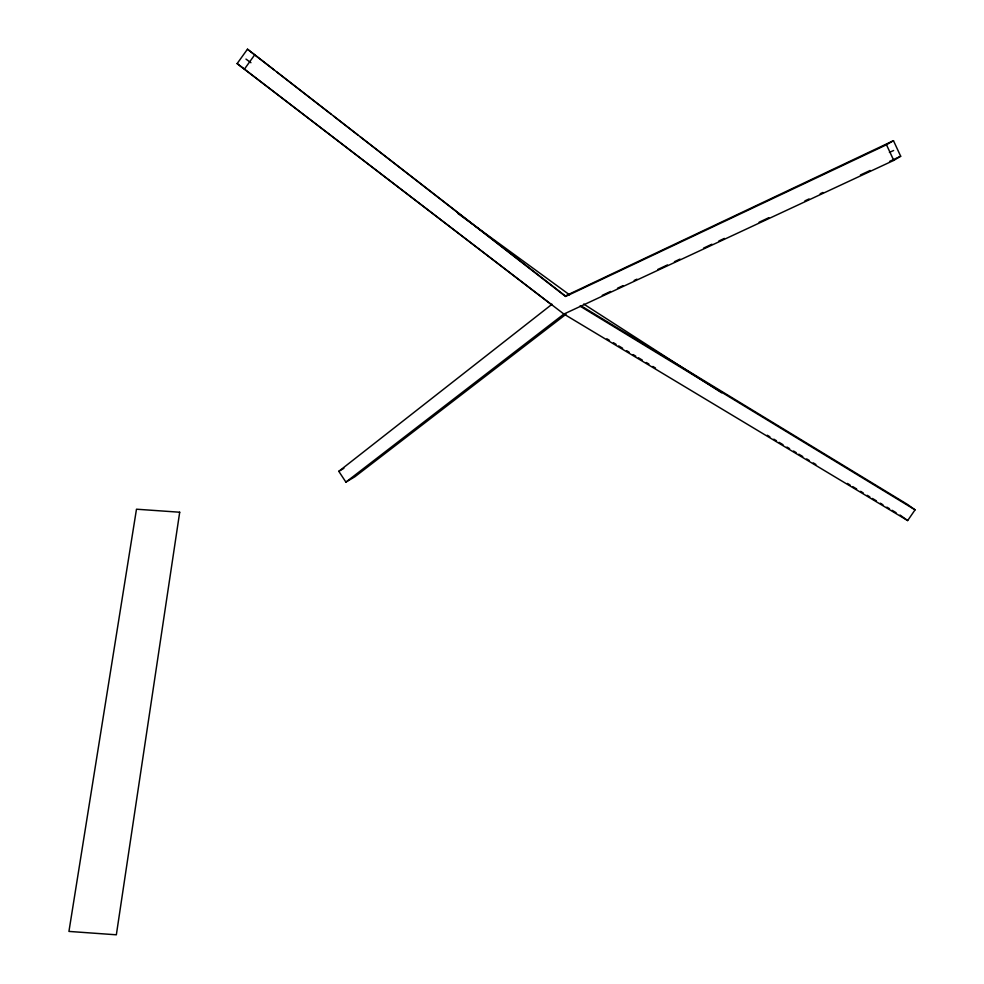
<?xml version="1.0" encoding="UTF-8"?>
<svg xmlns="http://www.w3.org/2000/svg" width="984" height="984" viewBox="0 0 984 984"><rect width="100%" height="100%" fill="white"/><g stroke="black" fill="none" stroke-linecap="round" stroke-linejoin="round"><path stroke-width="1.48" d="M565.738 296.27L247.464 49.2L237.132 63.591L563.894 314.056L907.666 520.573L915.059 509.847L907.396 504.374L580.794 305.655M244.487 69.04L254.881 54.575M565.997 314.253L354.781 476.834L345.901 482.111L338.803 471.324L552.012 304.253M345.901 482.111L563.894 314.056L893.755 160.404L900.68 156.235L893.46 140.675L565.062 296.073L475.358 226.345M338.803 471.324L343.896 468.335M565.529 296.528L886.486 144.759L893.46 140.675M602.245 295.348L610.572 291.461M617.522 288.226L623.069 285.643M634.176 280.465L636.956 279.173M657.767 269.468L667.484 264.93M674.434 261.695L679.981 259.112M703.572 248.116L711.899 244.229M718.849 240.994L724.396 238.411M759.094 222.236L768.811 217.698M804.9 200.884L809.069 198.94M820.176 193.762L822.944 192.47M860.422 174.992L870.139 170.466M889.573 161.413L900.68 156.235M889.413 152.397L893.607 150.515M606.857 338.791L609.49 340.378M613.438 342.739L616.058 344.326M618.69 345.901L622.638 348.274M626.574 350.648L629.207 352.235M633.155 354.597L635.787 356.183M638.407 357.758L642.355 360.132M646.304 362.506L648.936 364.08M652.872 366.454L655.504 368.041M767.249 435.223L769.882 436.798M773.83 439.171L776.462 440.758M779.082 442.333L783.03 444.707M786.979 447.08L789.599 448.655M793.547 451.029L796.179 452.615M798.811 454.19L802.747 456.564M806.696 458.938L809.328 460.512M813.264 462.886L815.896 464.473M847.445 483.439L850.078 485.014M852.71 486.6L856.658 488.974M860.594 491.336L863.226 492.923M867.175 495.296L869.807 496.871M872.427 498.457L876.375 500.831M880.323 503.193L882.943 504.78M886.891 507.154L889.524 508.728M892.156 510.315L896.092 512.689M579.957 306.073L915.059 509.847M583.709 304.031L721.752 392.887M900.04 515.05L907.666 520.573M245.975 59.101L250.932 62.705M457.99 213.54L569.564 294.831M237.132 63.591L552.356 305.36M247.464 49.2L274.13 69.925M276.553 71.82L331.104 114.218M333.527 116.1L357.77 134.943M360.193 136.825L472.935 224.463M886.486 144.759L893.755 160.404M179.703 512.221L116.346 934.8L68.941 931.418L136.481 509.208L179.703 512.221"/></g></svg>
